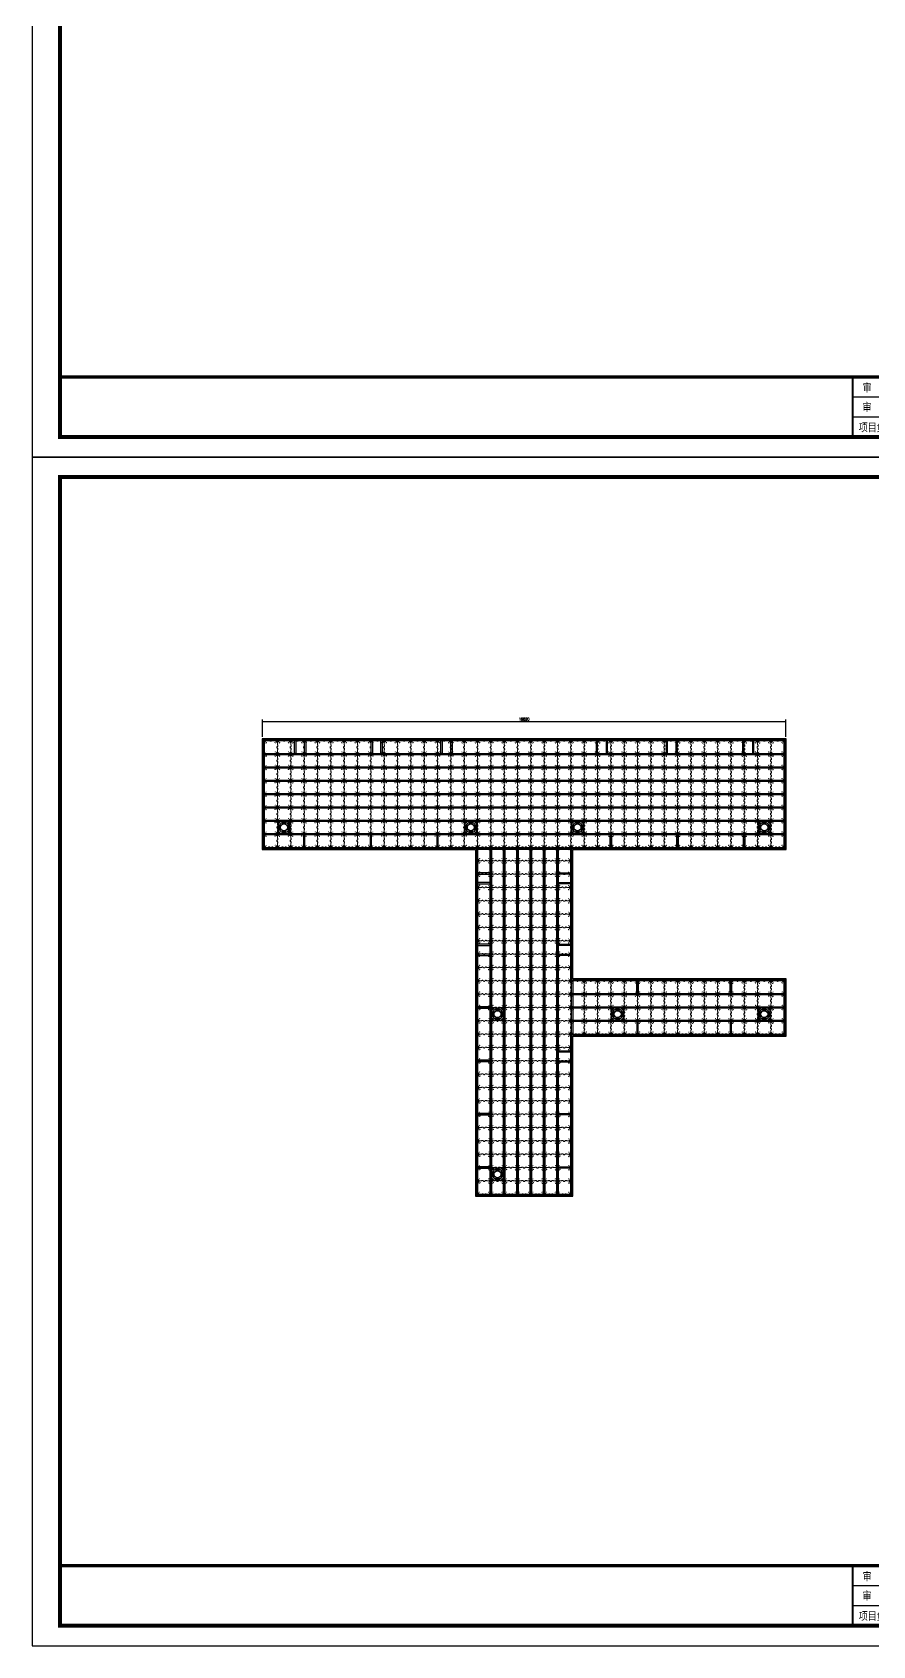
# Model space of a CAD drawing. Extents: x 343640352 to 343860175, y 671810750 to 672046431.
# Drawn here: x 343743715 to 343775215, y 671908190 to 671968662 of the extents above; entities that cross this region are included whole.
import ezdxf

# ---------------------------------------------------------------- set-up
doc = ezdxf.new("R2010")
doc.units = 0
doc.header["$LTSCALE"] = 1000
doc.layers.add('2维浮筒', color=7, linetype='Continuous', lineweight=5)
for name, color, linetype in [('W-_ANTICOLLISION防撞措施', 121, 'Continuous'), ('W-MOUNTING固定方式', 5, 'Continuous'), ('W-STEEL_FRAME钢架', 3, 'Continuous'), ('蓝色浮筒', 150, 'Continuous')]:
    doc.layers.add(name, color=color, linetype=linetype)
doc.styles.add('-宋体', font='', dxfattribs={"width": 0.8})
doc.styles.add('_TCH_DIM', font='SIMPLEX.shx', dxfattribs={"width": 0.7, "bigfont": 'GBCBIG.shx'})
doc.styles.get("Standard").update_dxf_attribs({"font": ''})
doc.styles.add('STANDARD_T3', font='simplex.shx', dxfattribs={"width": 0.7, "bigfont": 'gbcbig.shx'})
doc.styles.add('图框', font='')
doc.styles.add('黑体', font='simhei.ttf', dxfattribs={"width": 0.8})
doc.styles.get('-宋体').set_extended_font_data('SimSun')
doc.styles.get('Standard').set_extended_font_data('SimSun')
doc.styles.get('图框').set_extended_font_data('SimSun')
doc.dimstyles.new('W&&30', dxfattribs={"dimtxt": 105, "dimasz": 30, "dimexe": 75, "dimexo": 90, "dimgap": 30, "dimtad": 1, "dimdec": 0, "dimzin": 0, "dimdsep": 46, "dimtxsty": 'STANDARD_T3', "dimcen": 0.09, "dimclrd": 1, "dimclre": 1, "dimclrt": 7, "dimazin": 2, "dimtfac": 1, "dimtdec": 0, "dimtix": 1, "dimtmove": 2, "dimatfit": 3, "dimfxl": 100, "dimtolj": 1, "dimtzin": 0, "dimarcsym": 0})

# ---------------------------------------------------------------- blocks, each defined once
blk = doc.blocks.new('$TITLEBLK$00000187')
for p, q in [((-196, 0), (-196, 15)), ((-184.5, 0), (-184.5, 15)), ((-159, 0), (-159, 15)), ((-147.5, 0), (-147.5, 15)), ((-120, 0), (-120, 15)), ((-76, 0), (-76, 15)), ((-33, 0), (-33, 15)), ((-13, 0), (-13, 15)), ((0, 0), (0, 15)), ((-136, 10), (-210, 10)), ((0, 10), (-22, 10)), ((-136, 5), (-210, 5)), ((-136, 7.5), (-86, 7.5)), ((-44, 7.5), (-22, 7.5)), ((0, 5), (-22, 5))]:
    blk.add_line(p, q)
for points, const_width in [([(-408.03, 0), (-408.03, 15), (0, 15)], 0.8), ([(-210, 0), (-210, 15)], 0.5), ([(-173, 0), (-173, 15)], 0.5), ([(-136, 0), (-136, 15)], 0.5), ([(-86, 0), (-86, 15)], 0.5), ([(-44, 0), (-44, 15)], 0.5), ([(-22, 0), (-22, 15)], 0.5)]:
    blk.add_lwpolyline(points, dxfattribs=dict(const_width=const_width))
at = {"style": '图框', "width": 0.8}
for s, p in [('审    定', (-207.53, 11.34)), ('校    对', (-170.43, 11.27)), ('工程名称', (-132.8, 9.86)), ('工程编号', (-42.79, 10.08)), ('阶 段', (-20.12, 11.27)), ('审    核', (-207.55, 6.48)), ('设计负责人', (-171.62, 6.48)), ('图纸', (-83.31, 9.46)), ('日 期', (-20.31, 6.48)), ('项目名称', (-132.8, 2.36)), ('名称', (-83.31, 2.46)), ('图   号', (-42.46, 2.6)), ('项目负责人', (-208.49, 1.42)), ('设 计 人', (-170.33, 1.42)), ('比 例', (-20.27, 1.42))]:
    blk.add_text(s, height=2, dxfattribs=at).set_placement(p)
for tag, p in [('审定人', (-193.68, 10.95)), ('校对', (-155.51, 10.92)), ('审核人', (-193.68, 6.03)), ('设计负责人', (-158.64, 6.23)), ('项目负责人', (-195.69, 1.11)), ('设计人', (-156.48, 1.18))]:
    blk.add_attdef(tag, p, '', height=3)
for tag, p, height, style, width in [('阶段', (-12.96, 10.81), 2.5, '黑体', 0.8), ('图名', (-73.67, 6.22), 3, '-宋体', 0.8), ('日期', (-12.96, 5.8), 2.5, '黑体', 0.8), ('图号', (-31.44, 2.55), 3, '_TCH_DIM', 0.7), ('比例', (-12.96, 1.14), 2.5, '黑体', 0.8)]:
    blk.add_attdef(tag, p, '', height=height, dxfattribs=dict(style=style, width=width))
blk = doc.blocks.new('rgthtyjyuk')
blk.add_lwpolyline([(0, 0), (420, 0), (420, 297), (0, 297)], close=True)
at = {"const_width": 1}
blk.add_lwpolyline([(6.97, 5), (415, 5), (415, 292), (6.97, 292)], close=True, dxfattribs=at)
at = {"const_width": 0.8}
blk.add_lwpolyline([(415, 20), (6.97, 20)], dxfattribs=at)
blk = doc.blocks.new('*U394')
at = {"color": 8, "linetype": 'Continuous', "lineweight": 15}
for p, q in [((-1, 2), (-2, 1)), ((0, 1), (0, -1)), ((-1, -2), (-2, -1))]:
    blk.add_line(p, q, dxfattribs=at)
at = {"color": 7, "linetype": 'Continuous', "lineweight": 15}
for p, q in [((16, 1), (0, 1)), ((0, 0), (19, 0)), ((16, 1), (16, 0)), ((19, -1), (19, 0)), ((0, -1), (19, -1))]:
    blk.add_line(p, q, dxfattribs=at)
for centre, radius, start, end in [((-3, 0), 2.9, 41.31782, 318.68218), ((-3, 0), 1.45, 41.31782, 318.68218), ((0, 3), 2.82, 221.31782, 270), ((0, -3), 2.82, 90, 138.68218), ((0, 3), 1.37, 221.31782, 270), ((0, -3), 1.37, 90, 138.68218)]:
    blk.add_arc(centre, radius, start, end, dxfattribs=at)
blk = doc.blocks.new('*U395')
blk.add_lwpolyline([(-12, 0), (-12, 2.5), (12, 2.5), (12, 0)], close=True)
blk = doc.blocks.new('无头销轴_B型_D12X150')
at = {"color": 0}
for p, q in [((-72, 6), (-72, -6)), ((72, 6), (72, -6))]:
    blk.add_line(p, q, dxfattribs=at)
blk.add_lwpolyline([(-75, 4), (-75, -4), (-72, -6), (72, -6), (75, -4), (75, 4), (72, 6), (-72, 6)], close=True, dxfattribs=at)
for centre in [(-70, 0), (70, 0)]:
    blk.add_circle(centre, 1.6, dxfattribs=at)
blk = doc.blocks.new('sdf')
at = {"layer": 'W-MOUNTING固定方式', "color": 0}
for p, q in [((43108, -2622), (43108, -2815)), ((43109, -2673), (43112, -2671)), ((43109, -2764), (43109, -2673)), ((43109, -2764), (43112, -2766)), ((43112, -2671), (43112, -2766)), ((43112, -2671), (43186, -2671)), ((43186, -2766), (43112, -2766)), ((43186, -2766), (43186, -2671)), ((43186, -2671), (43189, -2673)), ((43186, -2766), (43189, -2764)), ((43189, -2673), (43189, -2764)), ((43285, -2497), (43283, -2500)), ((43378, -2500), (43283, -2500)), ((43283, -2574), (43283, -2500)), ((43283, -2574), (43378, -2574)), ((43283, -2574), (43285, -2577)), ((43283, -2863), (43285, -2860)), ((43378, -2863), (43283, -2863)), ((43283, -2937), (43283, -2863)), ((43283, -2937), (43378, -2937)), ((43285, -2940), (43283, -2937)), ((43285, -2497), (43376, -2497)), ((43376, -2577), (43285, -2577)), ((43285, -2860), (43376, -2860)), ((43375, -2940), (43285, -2940)), ((43375, -2940), (43378, -2937)), ((43376, -2497), (43378, -2500)), ((43378, -2574), (43376, -2577)), ((43378, -2863), (43376, -2860)), ((43378, -2500), (43378, -2574)), ((43378, -2863), (43378, -2937)), ((43475, -2671), (43472, -2673)), ((43472, -2764), (43472, -2673)), ((43475, -2766), (43472, -2764)), ((43475, -2671), (43475, -2766)), ((43475, -2671), (43549, -2671)), ((43549, -2766), (43475, -2766)), ((43549, -2766), (43549, -2671)), ((43552, -2674), (43549, -2671)), ((43552, -2764), (43549, -2766)), ((43552, -2674), (43552, -2764))]:
    blk.add_line(p, q, dxfattribs=at)
at = {"layer": 'W-MOUNTING固定方式', "color": 6}
for points in [[(43123, -2568), (43052, -2497, -0.414214), (43052, -2441), (43052, -2441, -0.414214), (43109, -2441), (43179, -2511)], [(43123, -2870), (43052, -2941, 0.414214), (43052, -2997), (43052, -2997, 0.414214), (43109, -2997), (43179, -2927)], [(43538, -2568), (43609, -2497, 0.414214), (43609, -2441), (43609, -2441, 0.414214), (43552, -2441), (43482, -2511)], [(43538, -2870), (43609, -2941, -0.414214), (43609, -2997), (43609, -2997, -0.414214), (43552, -2997), (43482, -2927)]]:
    blk.add_lwpolyline(points, format="xyb", dxfattribs=at)
at = {"layer": 'W-MOUNTING固定方式'}
for points in [[(43194, -2941), (43467, -2941), (43553, -2856), (43553, -2582), (43467, -2496), (43194, -2496), (43108, -2582), (43108, -2856)], [(43219, -2881), (43442, -2881), (43493, -2831), (43493, -2607), (43442, -2556), (43219, -2556), (43168, -2607), (43168, -2831)]]:
    blk.add_lwpolyline(points, close=True, dxfattribs=at)
at = {"layer": 'W-MOUNTING固定方式', "color": 0}
for points in [[(43108, -2669), (43149, -2669), (43169, -2669), (43169, -2660), (43149, -2660), (43108, -2660)], [(43108, -2777), (43149, -2777), (43169, -2777), (43169, -2768), (43149, -2768), (43108, -2768)], [(43272, -2496), (43272, -2537), (43272, -2557), (43281, -2557), (43281, -2537), (43281, -2496)], [(43281, -2941), (43281, -2900), (43281, -2880), (43272, -2880), (43272, -2900), (43272, -2941)], [(43380, -2496), (43380, -2537), (43380, -2557), (43389, -2557), (43389, -2537), (43389, -2496)], [(43389, -2941), (43389, -2900), (43389, -2880), (43380, -2880), (43380, -2900), (43380, -2941)], [(43553, -2660), (43512, -2660), (43492, -2660), (43492, -2669), (43512, -2669), (43553, -2669)], [(43553, -2768), (43512, -2768), (43492, -2768), (43492, -2777), (43512, -2777), (43553, -2777)]]:
    blk.add_lwpolyline(points, dxfattribs=at)
at = {"layer": 'W-MOUNTING固定方式', "color": 5}
for centre in [(43080, -2469), (43080, -2969), (43580, -2469), (43580, -2969)]:
    blk.add_circle(centre, 7, dxfattribs=at)
at = {"layer": 'W-MOUNTING固定方式'}
for radius in [136, 130]:
    blk.add_circle((43330, -2719), radius, dxfattribs=at)
at = {"layer": 'W-MOUNTING固定方式', "color": 0, "xscale": -1}
for name, p, rotation in [('*U394', (43143, -2649), 180), ('*U394', (43261, -2906), 270), ('*U395', (43272, -2900), 90), ('*U395', (43389, -2537), 270.0000000000001), ('*U394', (43400, -2531), 90.00000000000007), ('*U395', (43512, -2777), 180)]:
    blk.add_blockref(name, p, dxfattribs=dict(at, rotation=rotation))
for name, p in [('*U395', (43149, -2660)), ('*U394', (43518, -2788))]:
    blk.add_blockref(name, p, dxfattribs=at)
at = {"layer": 'W-MOUNTING固定方式', "color": 0}
for name, p, rotation in [('*U395', (43149, -2777), 180), ('无头销轴_B型_D12X150', (43149, -2719), 90), ('无头销轴_B型_D12X150', (43330, -2900), 180), ('*U394', (43261, -2531), 270.0000000000001), ('*U395', (43272, -2537), 90.00000000000004), ('*U395', (43389, -2900), 270), ('*U394', (43400, -2906), 90.00000000000001), ('*U394', (43518, -2649), 180), ('无头销轴_B型_D12X150', (43512, -2719), 270)]:
    blk.add_blockref(name, p, dxfattribs=dict(at, rotation=rotation))
for name, p in [('*U394', (43143, -2788)), ('无头销轴_B型_D12X150', (43330, -2537)), ('*U395', (43512, -2660))]:
    blk.add_blockref(name, p, dxfattribs=at)
blk = doc.blocks.new('*D389')
at = {"color": 1, "lineweight": -2, "transparency": 16777216}
for p, q in [((343752341, 671942260), (343752341, 671942910)), ((343752371, 671942835), (343771931, 671942835)), ((343771961, 671942260), (343771961, 671942910))]:
    blk.add_line(p, q, dxfattribs=at)
at = {"color": 1, "transparency": 16777216}
for points in [[(343752371, 671942840), (343752371, 671942830), (343752341, 671942835)], [(343771931, 671942840), (343771931, 671942830), (343771961, 671942835)]]:
    blk.add_solid(points, dxfattribs=at)
at = {"layer": 'Defpoints', "color": 0, "transparency": 16777216}
for p in [(343771961, 671942835), (343752341, 671942170), (343771961, 671942170)]:
    blk.add_point(p, dxfattribs=at)
at = {"color": 7, "transparency": 16777216, "insert": (343762151, 671942917), "char_height": 105, "attachment_point": 5, "style": 'STANDARD_T3'}
blk.add_mtext('\\A1;19620', dxfattribs=at)
blk = doc.blocks.new('浮筒')
at = {"layer": '2维浮筒', "color": 150, "lineweight": 0}
for p, q in [((-49, 527), (-27, 549)), ((-49, 473), (-21, 445)), ((-49, 27), (-21, 55)), ((-16, 304), (-16, 326)), ((-16, 196), (-16, 174)), ((-13, 333), (-3, 345)), ((-13, 297), (16, 264)), ((-13, 203), (16, 236)), ((-13, 167), (-3, 155)), ((0, 351), (0, 395)), ((0, 105), (0, 149)), ((19, 242), (19, 258)), ((55, 479), (21, 445)), ((55, 21), (21, 55)), ((27, 549), (55, 521)), ((149, 500), (105, 500)), ((171, 484), (155, 497)), ((193, 481), (177, 481)), ((199, 484), (232, 513)), ((203, -13), (236, 16)), ((261, 516), (239, 516)), ((258, 19), (242, 19)), ((297, -13), (264, 16)), ((301, 484), (268, 513)), ((307, 481), (323, 481)), ((329, 484), (345, 497)), ((395, 500), (351, 500)), ((473, 549), (445, 521)), ((479, 445), (445, 479)), ((479, 55), (445, 21)), ((481, 307), (481, 323)), ((481, 193), (481, 177)), ((484, 329), (497, 345)), ((484, 301), (513, 268)), ((484, 199), (513, 232)), ((484, 171), (497, 155)), ((500, 351), (500, 395)), ((500, 105), (500, 149)), ((516, 239), (516, 261)), ((549, 473), (521, 445)), ((549, 27), (521, 55)), ((527, 549), (549, 527)), ((-27, -49), (-49, -27)), ((27, -49), (55, -21)), ((149, 0), (105, 0)), ((167, -13), (155, -3)), ((196, -16), (174, -16)), ((304, -16), (326, -16)), ((333, -13), (345, -3)), ((395, 0), (351, 0)), ((473, -49), (445, -21)), ((549, -27), (527, -49))]:
    blk.add_line(p, q, dxfattribs=at)
for centre in [(71, 89), (76, 415), (80, 80), (85, 424), (89, 71), (407, 65), (415, 76), (420, 420), (424, 85), (435, 93)]:
    blk.add_circle(centre, 3.5, dxfattribs=at)
for centre, radius, start, end in [((-22, 500), 38, 135, 225), ((-22, 0), 38, 135, 225), ((-24, 500), 7, 90, 270), ((-24, 0), 7, 90, 270), ((0, 522), 38, 45, 135), ((0, 500), 25, 106.2602, 163.7398), ((0, 500), 25, 196.2602, 253.7398), ((0, 0), 25, 106.2602, 163.7398), ((-70, 395), 70, 0, 45), ((-70, 105), 70, 315, 0), ((-6, 326), 10, 137.72631, 180), ((-6, 304), 10, 180, 222.27369), ((-6, 196), 10, 137.72631, 180), ((-6, 174), 10, 180, 222.27369), ((0, 524), 7, 0, 180), ((0, 476), 7, 180, 0), ((0, 24), 7, 0, 180), ((-10, 351), 10, 317.72631, 0), ((-10, 149), 10, 0, 42.27369), ((70, 395), 70, 135, 180), ((70, 105), 70, 180, 225), ((0, 500), 25, 16.2602, 73.7398), ((0, 500), 25, 286.2602, 343.7398), ((0, 0), 25, 16.2602, 73.7398), ((9, 258), 10, 0, 42.27369), ((9, 242), 10, 317.72631, 0), ((24, 500), 7, 270, 90), ((24, 0), 7, 270, 90), ((105, 570), 70, 225, 270), ((105, 430), 70, 90, 135), ((105, 70), 70, 225, 270), ((149, 490), 10, 47.72631, 90), ((177, 491), 10, 227.72631, 270), ((193, 491), 10, 270, 312.27369), ((239, 506), 10, 90, 132.27369), ((242, 9), 10, 90, 132.27369), ((258, 9), 10, 47.72631, 90), ((261, 506), 10, 47.72631, 90), ((307, 491), 10, 227.72631, 270), ((323, 491), 10, 270, 312.27369), ((351, 490), 10, 90, 132.27369), ((395, 570), 70, 270, 315), ((395, 430), 70, 45, 90), ((395, 70), 70, 270, 315), ((476, 500), 7, 90, 270), ((476, 0), 7, 90, 270), ((500, 522), 38, 45, 135), ((500, 500), 25, 106.2602, 163.7398), ((500, 500), 25, 196.2602, 253.7398), ((500, 0), 25, 106.2602, 163.7398), ((430, 395), 70, 0, 45), ((430, 105), 70, 315, 0), ((491, 323), 10, 137.72631, 180), ((491, 307), 10, 180, 222.27369), ((491, 193), 10, 137.72631, 180), ((491, 177), 10, 180, 222.27369), ((500, 524), 7, 0, 180), ((500, 476), 7, 180, 0), ((500, 24), 7, 0, 180), ((490, 351), 10, 317.72631, 0), ((490, 149), 10, 0, 42.27369), ((570, 395), 70, 135, 180), ((570, 105), 70, 180, 225), ((500, 500), 25, 16.2602, 73.7398), ((500, 500), 25, 286.2602, 343.7398), ((500, 0), 25, 16.2602, 73.7398), ((506, 261), 10, 0, 42.27369), ((506, 239), 10, 317.72631, 0), ((524, 500), 7, 270, 90), ((524, 0), 7, 270, 90), ((522, 500), 38, 315, 45), ((522, 0), 38, 315, 45), ((0, -22), 38, 225, 315), ((0, 0), 25, 196.2602, 253.7398), ((0, -24), 7, 180, 0), ((0, 0), 25, 286.2602, 343.7398), ((105, -70), 70, 90, 135), ((149, -10), 10, 47.72631, 90), ((174, -6), 10, 227.72631, 270), ((196, -6), 10, 270, 312.27369), ((304, -6), 10, 227.72631, 270), ((326, -6), 10, 270, 312.27369), ((351, -10), 10, 90, 132.27369), ((395, -70), 70, 45, 90), ((500, -22), 38, 225, 315), ((500, 0), 25, 196.2602, 253.7398), ((500, -24), 7, 180, 0), ((500, 0), 25, 286.2602, 343.7398)]:
    blk.add_arc(centre, radius, start, end, dxfattribs=at)
at = {"layer": '蓝色浮筒'}
for centre, radius, start, end in [((-25, 500), 5, 84.26083, 275.73917), ((-25, 0), 5, 84.26083, 275.73917), ((0, 500), 25, 101.47834, 168.52166), ((0, 500), 25, 191.47834, 258.52166), ((0, 0), 25, 101.47834, 168.52166), ((0, 525), 5, 354.26083, 185.73917), ((0, 475), 5, 174.26083, 5.73917), ((0, 25), 5, 354.26083, 185.73917), ((0, 500), 25, 11.47834, 78.52166), ((0, 500), 25, 281.47834, 348.52166), ((0, 0), 25, 11.47834, 78.52166), ((25, 500), 5, 264.26083, 95.73917), ((25, 0), 5, 264.26083, 95.73917), ((475, 500), 5, 84.26083, 275.73917), ((475, 0), 5, 84.26083, 275.73917), ((500, 500), 25, 101.47834, 168.52166), ((500, 500), 25, 191.47834, 258.52166), ((500, 0), 25, 101.47834, 168.52166), ((500, 525), 5, 354.26083, 185.73917), ((500, 475), 5, 174.26083, 5.73917), ((500, 25), 5, 354.26083, 185.73917), ((500, 500), 25, 11.47834, 78.52166), ((500, 500), 25, 281.47834, 348.52166), ((500, 0), 25, 11.47834, 78.52166), ((525, 500), 5, 264.26083, 95.73917), ((525, 0), 5, 264.26083, 95.73917), ((0, 0), 25, 191.47834, 258.52166), ((0, -25), 5, 174.26083, 5.73917), ((0, 0), 25, 281.47834, 348.52166), ((500, 0), 25, 191.47834, 258.52166), ((500, -25), 5, 174.26083, 5.73917), ((500, 0), 25, 281.47834, 348.52166)]:
    blk.add_arc(centre, radius, start, end, dxfattribs=at)
blk = doc.blocks.new('*U350')
at = {"layer": '蓝色浮筒', "rotation": 180.0000000383531}
blk.add_blockref('浮筒', (250, 250), dxfattribs=at)
blk = doc.blocks.new('*U351')
at = {"layer": 'W-_ANTICOLLISION防撞措施', "color": 0, "linetype": 'ByBlock', "lineweight": -2, "transparency": 16777216}
for p in [(0, 0), (500, 0), (1000, 0), (1500, 0), (2000, 0), (2500, 0), (3000, 0), (3500, 0), (4000, 0), (4500, 0), (5000, 0), (5500, 0), (6000, 0), (6500, 0), (7000, 0), (7500, 0), (8000, 0), (8500, 0), (9000, 0), (9500, 0), (10000, 0), (10500, 0), (11000, 0), (11500, 0), (12000, 0), (12500, 0), (13000, 0), (13500, 0), (14000, 0), (14500, 0), (15000, 0), (15500, 0), (16000, 0), (16500, 0), (17000, 0), (17500, 0), (18000, 0), (18500, 0), (19000, 0), (0, -500), (500, -500), (1000, -500), (1500, -500), (2000, -500), (2500, -500), (3000, -500), (3500, -500), (4000, -500), (4500, -500), (5000, -500), (5500, -500), (6000, -500), (6500, -500), (7000, -500), (7500, -500), (8000, -500), (8500, -500), (9000, -500), (9500, -500), (10000, -500), (10500, -500), (11000, -500), (11500, -500), (12000, -500), (12500, -500), (13000, -500), (13500, -500), (14000, -500), (14500, -500), (15000, -500), (15500, -500), (16000, -500), (16500, -500), (17000, -500), (17500, -500), (18000, -500), (18500, -500), (19000, -500), (0, -1000), (0, -1500), (500, -1000), (500, -1500), (1000, -1000), (1000, -1500), (1500, -1000), (1500, -1500), (2000, -1000), (2000, -1500), (2500, -1000), (2500, -1500), (3000, -1000), (3000, -1500), (3500, -1000), (3500, -1500), (4000, -1000), (4000, -1500), (4500, -1000), (4500, -1500), (5000, -1000), (5000, -1500), (5500, -1000), (5500, -1500), (6000, -1000), (6000, -1500), (6500, -1000), (6500, -1500), (7000, -1000), (7000, -1500), (7500, -1000), (7500, -1500), (8000, -1000), (8000, -1500), (8500, -1000), (8500, -1500), (9000, -1000), (9000, -1500), (9500, -1000), (9500, -1500), (10000, -1000), (10000, -1500), (10500, -1000), (10500, -1500), (11000, -1000), (11000, -1500), (11500, -1000), (11500, -1500), (12000, -1000), (12000, -1500), (12500, -1000), (12500, -1500), (13000, -1000), (13000, -1500), (13500, -1000), (13500, -1500), (14000, -1000), (14000, -1500), (14500, -1000), (14500, -1500), (15000, -1000), (15000, -1500), (15500, -1000), (15500, -1500), (16000, -1000), (16000, -1500), (16500, -1000), (16500, -1500), (17000, -1000), (17000, -1500), (17500, -1000), (17500, -1500), (18000, -1000), (18000, -1500), (18500, -1000), (18500, -1500), (19000, -1000), (19000, -1500), (0, -2000), (500, -2000), (1000, -2000), (1500, -2000), (2000, -2000), (2500, -2000), (3000, -2000), (3500, -2000), (4000, -2000), (4500, -2000), (5000, -2000), (5500, -2000), (6000, -2000), (6500, -2000), (7000, -2000), (7500, -2000), (8000, -2000), (8500, -2000), (9000, -2000), (9500, -2000), (10000, -2000), (10500, -2000), (11000, -2000), (11500, -2000), (12000, -2000), (12500, -2000), (13000, -2000), (13500, -2000), (14000, -2000), (14500, -2000), (15000, -2000), (15500, -2000), (16000, -2000), (16500, -2000), (17000, -2000), (17500, -2000), (18000, -2000), (18500, -2000), (19000, -2000), (0, -2500), (500, -2500), (1000, -2500), (1500, -2500), (2000, -2500), (2500, -2500), (3000, -2500), (3500, -2500), (4000, -2500), (4500, -2500), (5000, -2500), (5500, -2500), (6000, -2500), (6500, -2500), (7000, -2500), (7500, -2500), (8000, -2500), (8500, -2500), (9000, -2500), (9500, -2500), (10000, -2500), (10500, -2500), (11000, -2500), (11500, -2500), (12000, -2500), (12500, -2500), (13000, -2500), (13500, -2500), (14000, -2500), (14500, -2500), (15000, -2500), (15500, -2500), (16000, -2500), (16500, -2500), (17000, -2500), (17500, -2500), (18000, -2500), (18500, -2500), (19000, -2500), (0, -3000), (500, -3000), (1000, -3000), (1500, -3000), (2000, -3000), (2500, -3000), (3000, -3000), (3500, -3000), (4000, -3000), (4500, -3000), (5000, -3000), (5500, -3000), (6000, -3000), (6500, -3000), (7000, -3000), (7500, -3000), (8000, -3000), (8500, -3000), (9000, -3000), (9500, -3000), (10000, -3000), (10500, -3000), (11000, -3000), (11500, -3000), (12000, -3000), (12500, -3000), (13000, -3000), (13500, -3000), (14000, -3000), (14500, -3000), (15000, -3000), (15500, -3000), (16000, -3000), (16500, -3000), (17000, -3000), (17500, -3000), (18000, -3000), (18500, -3000), (19000, -3000), (0, -3500), (500, -3500), (1000, -3500), (1500, -3500), (2000, -3500), (2500, -3500), (3000, -3500), (3500, -3500), (4000, -3500), (4500, -3500), (5000, -3500), (5500, -3500), (6000, -3500), (6500, -3500), (7000, -3500), (7500, -3500), (8000, -3500), (8500, -3500), (9000, -3500), (9500, -3500), (10000, -3500), (10500, -3500), (11000, -3500), (11500, -3500), (12000, -3500), (12500, -3500), (13000, -3500), (13500, -3500), (14000, -3500), (14500, -3500), (15000, -3500), (15500, -3500), (16000, -3500), (16500, -3500), (17000, -3500), (17500, -3500), (18000, -3500), (18500, -3500), (19000, -3500)]:
    blk.add_blockref('*U350', p, dxfattribs=at)
blk = doc.blocks.new('*U349')
at = {"layer": '蓝色浮筒', "rotation": 180.0000000383531}
blk.add_blockref('浮筒', (250, 250), dxfattribs=at)
blk = doc.blocks.new('*U388')
at = {"layer": 'W-_ANTICOLLISION防撞措施', "color": 0, "linetype": 'ByBlock', "lineweight": -2, "transparency": 16777216}
for p in [(0, 0), (500, 0), (1000, 0), (1500, 0), (2000, 0), (2500, 0), (3000, 0), (0, -500), (500, -500), (1000, -500), (1500, -500), (2000, -500), (2500, -500), (3000, -500), (0, -1000), (0, -1500), (500, -1000), (500, -1500), (1000, -1000), (1000, -1500), (1500, -1000), (1500, -1500), (2000, -1000), (2000, -1500), (2500, -1000), (2500, -1500), (3000, -1000), (3000, -1500), (0, -2000), (500, -2000), (1000, -2000), (1500, -2000), (2000, -2000), (2500, -2000), (3000, -2000), (0, -2500), (500, -2500), (1000, -2500), (1500, -2500), (2000, -2500), (2500, -2500), (3000, -2500), (0, -3000), (500, -3000), (1000, -3000), (1500, -3000), (2000, -3000), (2500, -3000), (3000, -3000), (0, -3500), (500, -3500), (1000, -3500), (1500, -3500), (2000, -3500), (2500, -3500), (3000, -3500), (0, -4000), (0, -4500), (500, -4000), (500, -4500), (1000, -4000), (1000, -4500), (1500, -4000), (1500, -4500), (2000, -4000), (2000, -4500), (2500, -4000), (2500, -4500), (3000, -4000), (3000, -4500), (0, -5000), (500, -5000), (1000, -5000), (1500, -5000), (2000, -5000), (2500, -5000), (3000, -5000), (0, -5500), (500, -5500), (1000, -5500), (1500, -5500), (2000, -5500), (2500, -5500), (3000, -5500), (0, -6000), (500, -6000), (1000, -6000), (1500, -6000), (2000, -6000), (2500, -6000), (3000, -6000), (0, -6500), (500, -6500), (1000, -6500), (1500, -6500), (2000, -6500), (2500, -6500), (3000, -6500), (0, -7000), (0, -7500), (500, -7000), (500, -7500), (1000, -7000), (1000, -7500), (1500, -7000), (1500, -7500), (2000, -7000), (2000, -7500), (2500, -7000), (2500, -7500), (3000, -7000), (3000, -7500), (0, -8000), (500, -8000), (1000, -8000), (1500, -8000), (2000, -8000), (2500, -8000), (3000, -8000), (0, -8500), (500, -8500), (1000, -8500), (1500, -8500), (2000, -8500), (2500, -8500), (3000, -8500), (0, -9000), (500, -9000), (1000, -9000), (1500, -9000), (2000, -9000), (2500, -9000), (3000, -9000), (0, -9500), (500, -9500), (1000, -9500), (1500, -9500), (2000, -9500), (2500, -9500), (3000, -9500), (0, -10000), (0, -10500), (500, -10000), (500, -10500), (1000, -10000), (1000, -10500), (1500, -10000), (1500, -10500), (2000, -10000), (2000, -10500), (2500, -10000), (2500, -10500), (3000, -10000), (3000, -10500), (0, -11000), (500, -11000), (1000, -11000), (1500, -11000), (2000, -11000), (2500, -11000), (3000, -11000), (0, -11500), (500, -11500), (1000, -11500), (1500, -11500), (2000, -11500), (2500, -11500), (3000, -11500), (0, -12000), (500, -12000), (1000, -12000), (1500, -12000), (2000, -12000), (2500, -12000), (3000, -12000), (0, -12500), (500, -12500), (1000, -12500), (1500, -12500), (2000, -12500), (2500, -12500), (3000, -12500)]:
    blk.add_blockref('*U349', p, dxfattribs=at)
blk = doc.blocks.new('*U386')
at = {"layer": '蓝色浮筒', "rotation": 180.0000000383531}
blk.add_blockref('浮筒', (250, 250), dxfattribs=at)
blk = doc.blocks.new('*U387')
at = {"layer": 'W-_ANTICOLLISION防撞措施', "color": 0, "linetype": 'ByBlock', "lineweight": -2, "transparency": 16777216}
for p in [(0, 0), (500, 0), (1000, 0), (1500, 0), (2000, 0), (2500, 0), (3000, 0), (3500, 0), (4000, 0), (4500, 0), (5000, 0), (5500, 0), (6000, 0), (6500, 0), (7000, 0), (7500, 0), (0, -500), (500, -500), (1000, -500), (1500, -500), (2000, -500), (2500, -500), (3000, -500), (3500, -500), (4000, -500), (4500, -500), (5000, -500), (5500, -500), (6000, -500), (6500, -500), (7000, -500), (7500, -500), (0, -1000), (0, -1500), (500, -1000), (500, -1500), (1000, -1000), (1000, -1500), (1500, -1000), (1500, -1500), (2000, -1000), (2000, -1500), (2500, -1000), (2500, -1500), (3000, -1000), (3000, -1500), (3500, -1000), (3500, -1500), (4000, -1000), (4000, -1500), (4500, -1000), (4500, -1500), (5000, -1000), (5000, -1500), (5500, -1000), (5500, -1500), (6000, -1000), (6000, -1500), (6500, -1000), (6500, -1500), (7000, -1000), (7000, -1500), (7500, -1000), (7500, -1500)]:
    blk.add_blockref('*U386', p, dxfattribs=at)
blk = doc.blocks.new('*U357')
at = {"layer": 'W-STEEL_FRAME钢架'}
blk.add_lwpolyline([(-25, 263), (25, 263), (25, -238), (-25, -238)], close=True, dxfattribs=at)
blk = doc.blocks.new('*U358')
at = {"layer": 'W-STEEL_FRAME钢架', "color": 0, "linetype": 'ByBlock', "lineweight": -2, "transparency": 16777216}
for p in [(0, 0), (370, 0)]:
    blk.add_blockref('*U357', p, dxfattribs=at)
blk = doc.blocks.new('*U383')
at = {"layer": 'W-STEEL_FRAME钢架'}
blk.add_lwpolyline([(-262, 25), (-262, -25), (238, -25), (238, 25)], close=True, dxfattribs=at)
blk = doc.blocks.new('*U384')
at = {"layer": 'W-STEEL_FRAME钢架', "color": 0, "linetype": 'ByBlock', "lineweight": -2, "transparency": 16777216}
for p in [(0, 2000), (0, 0)]:
    blk.add_blockref('*U383', p, dxfattribs=at)
blk = doc.blocks.new('*U385')
at = {"layer": 'W-STEEL_FRAME钢架'}
blk.add_lwpolyline([(-25, 263), (25, 263), (25, -238), (-25, -238)], close=True, dxfattribs=at)
blk = doc.blocks.new('*U352')
at = {"layer": 'W-STEEL_FRAME钢架', "color": 0, "linetype": 'ByBlock', "lineweight": -2, "transparency": 16777216}
for p in [(0, 0), (3500, 0)]:
    blk.add_blockref('*U385', p, dxfattribs=at)
blk = doc.blocks.new('*U353')
at = {"layer": 'W-STEEL_FRAME钢架'}
blk.add_lwpolyline([(-25, 238), (25, 238), (25, -253), (-25, -253)], close=True, dxfattribs=at)
blk = doc.blocks.new('*U354')
at = {"layer": 'W-STEEL_FRAME钢架', "color": 0, "linetype": 'ByBlock', "lineweight": -2, "transparency": 16777216}
for p in [(0, 0), (370, 0)]:
    blk.add_blockref('*U353', p, dxfattribs=at)
blk = doc.blocks.new('*U355')
at = {"layer": 'W-STEEL_FRAME钢架'}
blk.add_lwpolyline([(-25, 238), (25, 238), (25, -263), (-25, -263)], close=True, dxfattribs=at)
blk = doc.blocks.new('*U356')
at = {"layer": 'W-STEEL_FRAME钢架', "color": 0, "linetype": 'ByBlock', "lineweight": -2, "transparency": 16777216}
for p in [(0, 0), (370, 0)]:
    blk.add_blockref('*U355', p, dxfattribs=at)
blk = doc.blocks.new('*U378')
at = {"layer": 'W-STEEL_FRAME钢架'}
blk.add_lwpolyline([(-25, 238), (25, 238), (25, -263), (-25, -263)], close=True, dxfattribs=at)
blk = doc.blocks.new('*U379')
at = {"layer": 'W-STEEL_FRAME钢架', "color": 0, "linetype": 'ByBlock', "lineweight": -2, "transparency": 16777216}
for p in [(0, 0), (370, 0)]:
    blk.add_blockref('*U378', p, dxfattribs=at)
blk = doc.blocks.new('*U382')
at = {"layer": 'W-STEEL_FRAME钢架'}
blk.add_lwpolyline([(-25, 238), (25, 238), (25, -263), (-25, -263)], close=True, dxfattribs=at)
blk = doc.blocks.new('*U359')
at = {"layer": 'W-STEEL_FRAME钢架', "color": 0, "linetype": 'ByBlock', "lineweight": -2, "transparency": 16777216}
for p in [(0, 0), (370, 0)]:
    blk.add_blockref('*U382', p, dxfattribs=at)
blk = doc.blocks.new('*U380')
at = {"layer": 'W-STEEL_FRAME钢架'}
blk.add_lwpolyline([(-25, 238), (25, 238), (25, -263), (-25, -263)], close=True, dxfattribs=at)
blk = doc.blocks.new('*U381')
at = {"layer": 'W-STEEL_FRAME钢架', "color": 0, "linetype": 'ByBlock', "lineweight": -2, "transparency": 16777216}
for p in [(0, 0), (370, 0)]:
    blk.add_blockref('*U380', p, dxfattribs=at)
blk = doc.blocks.new('*U372')
at = {"layer": 'W-STEEL_FRAME钢架'}
blk.add_lwpolyline([(-9774, 25), (9774, 25), (9774, -25), (-9774, -25)], close=True, dxfattribs=at)
blk = doc.blocks.new('*U373')
at = {"layer": 'W-STEEL_FRAME钢架', "color": 0, "linetype": 'ByBlock', "lineweight": -2, "transparency": 16777216}
for p in [(0, 3000), (0, 2500), (0, 2000), (0, 1500), (0, 1000), (0, 500), (0, 0)]:
    blk.add_blockref('*U372', p, dxfattribs=at)
blk = doc.blocks.new('*U374')
at = {"layer": 'W-STEEL_FRAME钢架'}
blk.add_lwpolyline([(-25, 263), (25, 263), (25, -238), (-25, -238)], close=True, dxfattribs=at)
blk = doc.blocks.new('*U375')
at = {"layer": 'W-STEEL_FRAME钢架', "color": 0, "linetype": 'ByBlock', "lineweight": -2, "transparency": 16777216}
for p in [(0, 0), (370, 0)]:
    blk.add_blockref('*U374', p, dxfattribs=at)
blk = doc.blocks.new('*U376')
at = {"layer": 'W-STEEL_FRAME钢架'}
blk.add_lwpolyline([(-25, 263), (25, 263), (25, -238), (-25, -238)], close=True, dxfattribs=at)
blk = doc.blocks.new('*U377')
at = {"layer": 'W-STEEL_FRAME钢架', "color": 0, "linetype": 'ByBlock', "lineweight": -2, "transparency": 16777216}
for p in [(0, 0), (370, 0)]:
    blk.add_blockref('*U376', p, dxfattribs=at)
blk = doc.blocks.new('*U360')
at = {"layer": 'W-STEEL_FRAME钢架'}
blk.add_lwpolyline([(-25, -232), (25, -232), (25, 268), (-25, 268)], close=True, dxfattribs=at)
blk = doc.blocks.new('*U361')
at = {"layer": 'W-STEEL_FRAME钢架', "color": 0, "linetype": 'ByBlock', "lineweight": -2, "transparency": 16777216}
for p in [(0, 0), (2500, 0), (5000, 0)]:
    blk.add_blockref('*U360', p, dxfattribs=at)
blk = doc.blocks.new('*U366')
at = {"layer": 'W-STEEL_FRAME钢架'}
blk.add_lwpolyline([(-25, 263), (25, 263), (25, -238), (-25, -238)], close=True, dxfattribs=at)
blk = doc.blocks.new('*U367')
at = {"layer": 'W-STEEL_FRAME钢架', "color": 0, "linetype": 'ByBlock', "lineweight": -2, "transparency": 16777216}
for p in [(0, 0), (370, 0)]:
    blk.add_blockref('*U366', p, dxfattribs=at)
blk = doc.blocks.new('*U362')
at = {"layer": 'W-STEEL_FRAME钢架'}
blk.add_lwpolyline([(-25, 263), (25, 263), (25, -238), (-25, -238)], close=True, dxfattribs=at)
blk = doc.blocks.new('*U363')
at = {"layer": 'W-STEEL_FRAME钢架', "color": 0, "linetype": 'ByBlock', "lineweight": -2, "transparency": 16777216}
for p in [(0, 0), (370, 0)]:
    blk.add_blockref('*U362', p, dxfattribs=at)
blk = doc.blocks.new('*U364')
at = {"layer": 'W-STEEL_FRAME钢架'}
blk.add_lwpolyline([(-25, 263), (25, 263), (25, -238), (-25, -238)], close=True, dxfattribs=at)
blk = doc.blocks.new('*U365')
at = {"layer": 'W-STEEL_FRAME钢架', "color": 0, "linetype": 'ByBlock', "lineweight": -2, "transparency": 16777216}
for p in [(0, 0), (370, 0)]:
    blk.add_blockref('*U364', p, dxfattribs=at)
blk = doc.blocks.new('*U368')
at = {"layer": 'W-STEEL_FRAME钢架'}
blk.add_lwpolyline([(-25, -232), (25, -232), (25, 268), (-25, 268)], close=True, dxfattribs=at)
blk = doc.blocks.new('*U369')
at = {"layer": 'W-STEEL_FRAME钢架', "color": 0, "linetype": 'ByBlock', "lineweight": -2, "transparency": 16777216}
for p in [(0, 0), (2500, 0), (5000, 0)]:
    blk.add_blockref('*U368', p, dxfattribs=at)
blk = doc.blocks.new('*U370')
at = {"layer": 'W-STEEL_FRAME钢架'}
blk.add_lwpolyline([(-25, 263), (25, 263), (25, -238), (-25, -238)], close=True, dxfattribs=at)
blk = doc.blocks.new('*U371')
at = {"layer": 'W-STEEL_FRAME钢架', "color": 0, "linetype": 'ByBlock', "lineweight": -2, "transparency": 16777216}
for p in [(0, 0), (3500, 0)]:
    blk.add_blockref('*U370', p, dxfattribs=at)
blk = doc.blocks.new('*U347')
at = {"layer": 'W-STEEL_FRAME钢架'}
blk.add_lwpolyline([(-297, 25), (-297, -25), (238, -25), (238, 25)], close=True, dxfattribs=at)
blk = doc.blocks.new('*U348')
at = {"layer": 'W-STEEL_FRAME钢架', "color": 0, "linetype": 'ByBlock', "lineweight": -2, "transparency": 16777216}
for p in [(0, 6000), (0, 4000), (0, 2000), (0, 0)]:
    blk.add_blockref('*U347', p, dxfattribs=at)

msp = doc.modelspace()

# ---------------------------------------------------------------- linework, layer by layer
at = {"color": 1}
msp.add_lwpolyline([(343752400.9, 671942110.1), (343752400.9, 671938110.1), (343760400.9, 671938110.1), (343760400.9, 671933110.1), (343760400.9, 671933110.1), (343760400.9, 671931110.1), (343760400.9, 671931110.1), (343760400.9, 671925110.1), (343763900.9, 671925110.1), (343763900.9, 671931110.1), (343771900.9, 671931110.1), (343771900.9, 671933110.1), (343763900.9, 671933110.1), (343763900.9, 671938110.1), (343771900.8, 671938110.1), (343771900.8, 671942110.1), (343752400.9, 671942110.1)], close=True, dxfattribs=at)
at = {"layer": 'W-STEEL_FRAME钢架'}
for points in [[(343752325.9, 671942185.1), (343752325.9, 671938035.1), (343760325.9, 671938035.1), (343760325.9, 671933185.1), (343760325.9, 671933185.1), (343760325.9, 671931035.1), (343760325.9, 671931035.1), (343760325.9, 671925035.1), (343763975.9, 671925035.1), (343763975.9, 671931035.1), (343771975.9, 671931035.1), (343771975.9, 671933185.1), (343763975.9, 671933185.1), (343763975.9, 671938035.1), (343771975.8, 671938035.1), (343771975.8, 671942185.1)], [(343752375.9, 671942135.1), (343752375.9, 671938085.1), (343760375.9, 671938085.1), (343760375.9, 671933135.1), (343760375.9, 671933135.1), (343760375.9, 671931085.1), (343760375.9, 671931085.1), (343760375.9, 671925085.1), (343763925.9, 671925085.1), (343763925.9, 671931085.1), (343771925.9, 671931085.1), (343771925.9, 671933135.1), (343763925.9, 671933135.1), (343763925.9, 671938085.1), (343771925.8, 671938085.1), (343771925.8, 671942135.1)], [(343760375.9, 671938085.2), (343763925.9, 671938085), (343763925.9, 671938035), (343760375.9, 671938035.2)], [(343760925.9, 671938035.1), (343760925.8, 671925085.1), (343760875.8, 671925085.1), (343760875.9, 671938035.1)], [(343761425.9, 671938035.1), (343761425.8, 671925085.1), (343761375.8, 671925085.1), (343761375.9, 671938035.1)], [(343761925.9, 671938035.1), (343761925.8, 671925085.1), (343761875.8, 671925085.1), (343761875.9, 671938035.1)], [(343762425.9, 671938035.1), (343762425.8, 671925085.1), (343762375.8, 671925085.1), (343762375.9, 671938035.1)], [(343762925.9, 671938035.1), (343762925.8, 671925085.1), (343762875.8, 671925085.1), (343762875.9, 671938035.1)], [(343763425.9, 671938035.1), (343763425.8, 671925085.1), (343763375.8, 671925085.1), (343763375.9, 671938035.1)], [(343763976, 671933135.1), (343763976.5, 671931085.1), (343763926.5, 671931085.1), (343763926, 671933135.1)], [(343763976.4, 671932635.2), (343771925.9, 671932635.3), (343771925.9, 671932585.3), (343763976.4, 671932585.2)], [(343763976.4, 671932135.2), (343771925.9, 671932135.3), (343771925.9, 671932085.3), (343763976.4, 671932085.2)], [(343763976.4, 671931635.2), (343771925.9, 671931635.3), (343771925.9, 671931585.3), (343763976.4, 671931585.2)]]:
    msp.add_lwpolyline(points, close=True, dxfattribs=at)

# ---------------------------------------------------------------- block references
at = {"xscale": 150, "yscale": 150, "zscale": 150}
for p in [(343743714.6, 671952740), (343743714.6, 671908190)]:
    msp.add_blockref('rgthtyjyuk', p, dxfattribs=at)
ref = msp.add_blockref('$TITLEBLK$00000187', (343805964.6, 671953490), dxfattribs=dict(xscale=150, yscale=150, zscale=150))
ref.add_attrib('图名', '码头二平面图', (343794914.5, 671954423.8), dxfattribs={"color": 3, "height": 450, "style": '-宋体', "width": 0.8})
ref.add_attrib('图号', 'SG03', (343801249, 671953872.1), dxfattribs={"color": 3, "height": 450, "style": '黑体', "width": 0.8})
ref.add_attrib('日期', '2024.01', (343804014.6, 671954360.6), dxfattribs={"color": 3, "height": 375, "style": '黑体', "width": 0.8})
ref.add_attrib('阶段', '施工图', (343804014.6, 671955111.7), dxfattribs={"color": 3, "height": 375, "style": '黑体', "width": 0.8})
ref.add_attrib('比例', '1:100', (343804014.6, 671953661.7), dxfattribs={"color": 3, "height": 375, "style": '黑体', "width": 0.75})
for p in [(343709820.5, 671941579), (343716820.5, 671941579), (343720820.5, 671941579), (343727820.5, 671941579), (343717820.5, 671934579), (343722320.5, 671934579), (343727820.5, 671934579), (343717820.5, 671928579)]:
    msp.add_blockref('sdf', p)
ref = msp.add_blockref('$TITLEBLK$00000187', (343805964.6, 671908940), dxfattribs=dict(xscale=150, yscale=150, zscale=150))
ref.add_attrib('图名', '码头框架结构图', (343794914.5, 671909873.8), dxfattribs={"color": 3, "height": 450, "style": '-宋体', "width": 0.8})
ref.add_attrib('图号', 'SG04', (343801249, 671909322.1), dxfattribs={"color": 3, "height": 450, "style": '黑体', "width": 0.8})
ref.add_attrib('日期', '2024.01', (343804014.6, 671909810.6), dxfattribs={"color": 3, "height": 375, "style": '黑体', "width": 0.8})
ref.add_attrib('阶段', '施工图', (343804014.6, 671910561.7), dxfattribs={"color": 3, "height": 375, "style": '黑体', "width": 0.8})
ref.add_attrib('比例', '1:100', (343804014.6, 671909111.7), dxfattribs={"color": 3, "height": 375, "style": '黑体', "width": 0.75})
at = {"layer": 'W-_ANTICOLLISION防撞措施'}
for name, p in [('*U351', (343752650.9, 671941860.1)), ('*U388', (343760650.9, 671937860.1)), ('*U387', (343764150.9, 671932860.1))]:
    msp.add_blockref(name, p, dxfattribs=at)
at = {"layer": 'W-STEEL_FRAME钢架'}
for name, p in [('*U367', (343753567.4, 671941872.6)), ('*U363', (343756435.9, 671941872.6)), ('*U365', (343759055.9, 671941872.6)), ('*U373', (343762150.4, 671938610.1)), ('*U361', (343753900.9, 671938317.6)), ('*U352', (343766400.9, 671932872.6)), ('*U348', (343760638.4, 671926110.1))]:
    msp.add_blockref(name, p, dxfattribs=at)
at = {"layer": 'W-STEEL_FRAME钢架', "xscale": -1}
for name, p in [('*U377', (343765245.9, 671941872.6)), ('*U375', (343767865.9, 671941872.6)), ('*U358', (343770734.5, 671941872.6)), ('*U369', (343770400.9, 671938317.6))]:
    msp.add_blockref(name, p, dxfattribs=at)
for name, p, rotation in [('*U359', (343760638.4, 671936767.4), 270), ('*U381', (343760638.5, 671934084.4), 270), ('*U371', (343766400.9, 671931347.6), 180), ('*U384', (343763663.4, 671926110.1), 7.670624135869275e-08)]:
    msp.add_blockref(name, p, dxfattribs=dict(at, rotation=rotation))
at = {"layer": 'W-STEEL_FRAME钢架', "rotation": 90}
for name, p in [('*U356', (343763663.4, 671936767.4)), ('*U379', (343763663.4, 671934084.4)), ('*U354', (343763663.4, 671930086.8))]:
    msp.add_blockref(name, p, dxfattribs=at)

# ---------------------------------------------------------------- dimensions: what is measured, and where the dimension line sits
dim = msp.add_linear_dim(base=(343771960.9, 671942835), p1=(343752340.9, 671942170.1), p2=(343771960.9, 671942170.1), dimstyle='W&&30')
dim.commit()
dim.dimension.update_dxf_attribs({"geometry": '*D389', "text_midpoint": (343762150.9, 671942917.5)})

doc.saveas('drawing.dxf')
